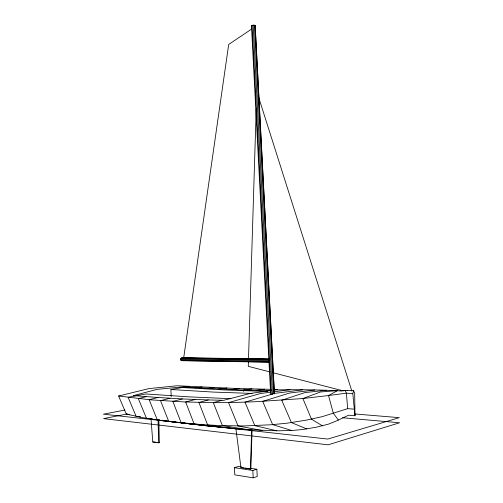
<?xml version="1.0" encoding="UTF-8"?>
<svg xmlns="http://www.w3.org/2000/svg" width="503" height="503" viewBox="0 0 503 503"><rect width="100%" height="100%" fill="white"/><g stroke="black" fill="none" stroke-linecap="round" stroke-linejoin="round"><path stroke-width="0.75" d="M249.098 429.776L278.656 430.807L293.488 430.367L302.969 429.468L316.506 427.166L328.365 424.18L336.375 420.998L348.579 415.201L354.986 415.742L354.672 393.132L353.628 390.724L347.152 390.359M248.419 361.632L248.275 366.335L270.186 371.994M248.488 359.287L256.228 108.617M250.444 469.085L251.638 430.065L252.053 429.958L250.865 468.953L250.444 469.085L240.937 467.627L235.857 428.323M354.986 415.742L352.792 393.579L353.628 390.724M269.457 362.198L181.658 360.695L180.659 359.878L180.608 359.023L181.495 357.935L268.483 359.142M251.487 29.174L228.695 44.434L183.696 357.809L269.162 358.941M181.658 360.695L182.224 360.349M270.664 394.258L251.456 25.722L253.172 25.15L254.329 25.169L255.21 25.785L274.456 393.956M254.593 26.143L255.21 25.785M241.559 466.916L238.497 466.444L234.442 467.664L234.8 474.863L253.198 477.85L257.234 476.548L256.863 469.249L250.739 468.312M234.442 467.664L252.82 470.506L256.863 469.249M240.937 467.627L243.546 467.834M221.905 400.287L213.316 402.664L184.029 401.922L150.516 399.841L118.614 396.006L126.297 414.101L142.494 417.603L162.934 420.747L204.331 425.582L239.453 429.09M270.947 390.554L250.066 393.478L223.634 400.325L208.349 399.929L198.924 402.469L207.657 425.022L234.976 428.719M208.349 399.929L195.195 399.47L185.651 401.991L194.114 423.947L221.817 427.431M195.195 399.47L182.426 398.929L172.869 401.407L181.162 422.772L209.034 426.091M170.033 398.231L160.532 400.646L168.763 421.483M182.426 398.929L157.992 397.496L149.139 399.715L157.32 419.955L184.532 423.205L181.564 422.816M146.291 396.641L138.344 398.615L146.455 418.295L152.648 419.081M118.614 396.006L148.813 388.618L177.201 385.757L236.114 388.448L271.104 389.347M157.992 397.496L134.917 395.716L128.152 397.376L136.093 416.333L140.683 416.949M354.112 409.153L347.699 408.65L322.102 416.691L306.327 420.137L286.628 423.249L270.388 424.802L244.181 425.94L220.515 425.601L202.458 424.658L170.259 421.652M150.988 418.691L152.786 441.992L158.703 442.816L159.325 442.665L158.847 420.049M152.786 441.992L155.628 442.156M336.821 391.001L328.516 395.534L302.888 398.527L255.945 401.702L232.524 402.551L213.316 402.664L222.414 425.657L248.526 429.738M127.309 413.931L103.587 418.628L328.113 444.822L399.608 422.765L342.587 417.754M124.819 410.058L103.392 414.189L327.799 439.062L399.313 417.66L354.81 413.963M133.785 396.144L145.989 393.968L188.65 396.842L230.89 398.709M171.227 396.483L170.894 389.529L182.048 387.543L224.564 389.957L267.602 391.479M273.72 389.957C296.437 389.46 319.342 389.687 342.071 391.026M270.708 392.189L260.523 393.503L228.544 402.62L238.038 425.972L262.472 430.537M273.821 391.787L290.149 389.693M134.917 395.716L133.521 395.597L157.093 389.347L182.231 386.945L240.409 389.863L256.618 390.24L264.748 389.203M251.852 388.913L243.603 389.944L243.678 391.447M302.599 389.844L274.833 393.346L245.005 402.167L254.832 425.645L276.832 430.813M230.946 389.574L239.221 388.561M218.635 389.045L226.872 388.058M314.815 390.001L289.583 393.025L262.704 401.375L272.657 424.645L291.614 430.467M206.651 388.479L214.36 387.587M194.988 387.8L201.936 387.027M183.633 387.046L189.574 386.411M326.699 390.234L304.812 392.591L281.749 400.243L291.432 422.602L306.805 428.933M337.582 390.649L320.524 391.963L302.888 398.527L311.464 419.15L322.41 425.834M342.958 390.58L347.233 390.341M271.148 390.441L256.618 390.24M201.684 358.394L181.495 357.935M214.221 358.57L236.944 358.884M250.268 359.073L269.074 359.337M180.929 358.281L269.501 359.544M180.608 359.023L269.193 360.368L269.256 361.311L180.659 359.878M185.356 360.4L193.982 360.544M215.146 360.896L222.98 361.028M245.716 361.412L252.77 361.525M181.061 360.513L269.652 362.015M277.423 389.479L274.267 389.41M352.792 393.579L346.391 393.17L328.516 395.534L333.344 413.309L338.387 420.055M246.81 429.625L242.264 429.304M252.122 393.421L213.479 392.082L170.894 389.529M249.048 429.625L252.053 429.958M240.365 428.82L242.616 429.072M244.873 429.317L251.638 430.065M196.61 424.708L186.022 423.4M154.201 419.276L156.521 419.571M158.068 419.766L159.621 419.961M161.941 420.257L163.494 420.451M165.814 420.741L167.361 420.942M169.687 421.231L171.234 421.426M177.15 422.231L180.087 422.621M174.233 421.835L175.692 422.03M157.106 442.357L159.325 442.665M126.297 414.101L129.378 414.541M245.011 468.06L250.865 468.953M272.45 372.585L343.474 390.938M345.045 390.422L346.391 393.17L347.699 408.65M258.184 95.878L351.83 391.032M251.456 25.722L251.563 26.093M255.109 25.414L274.349 393.34M254.329 25.169L273.575 393.509M253.172 25.15L272.444 394.383M252.072 25.364L271.312 394.371M252.82 470.506L253.198 477.85M158.036 419.433L158.703 442.816"/></g></svg>
